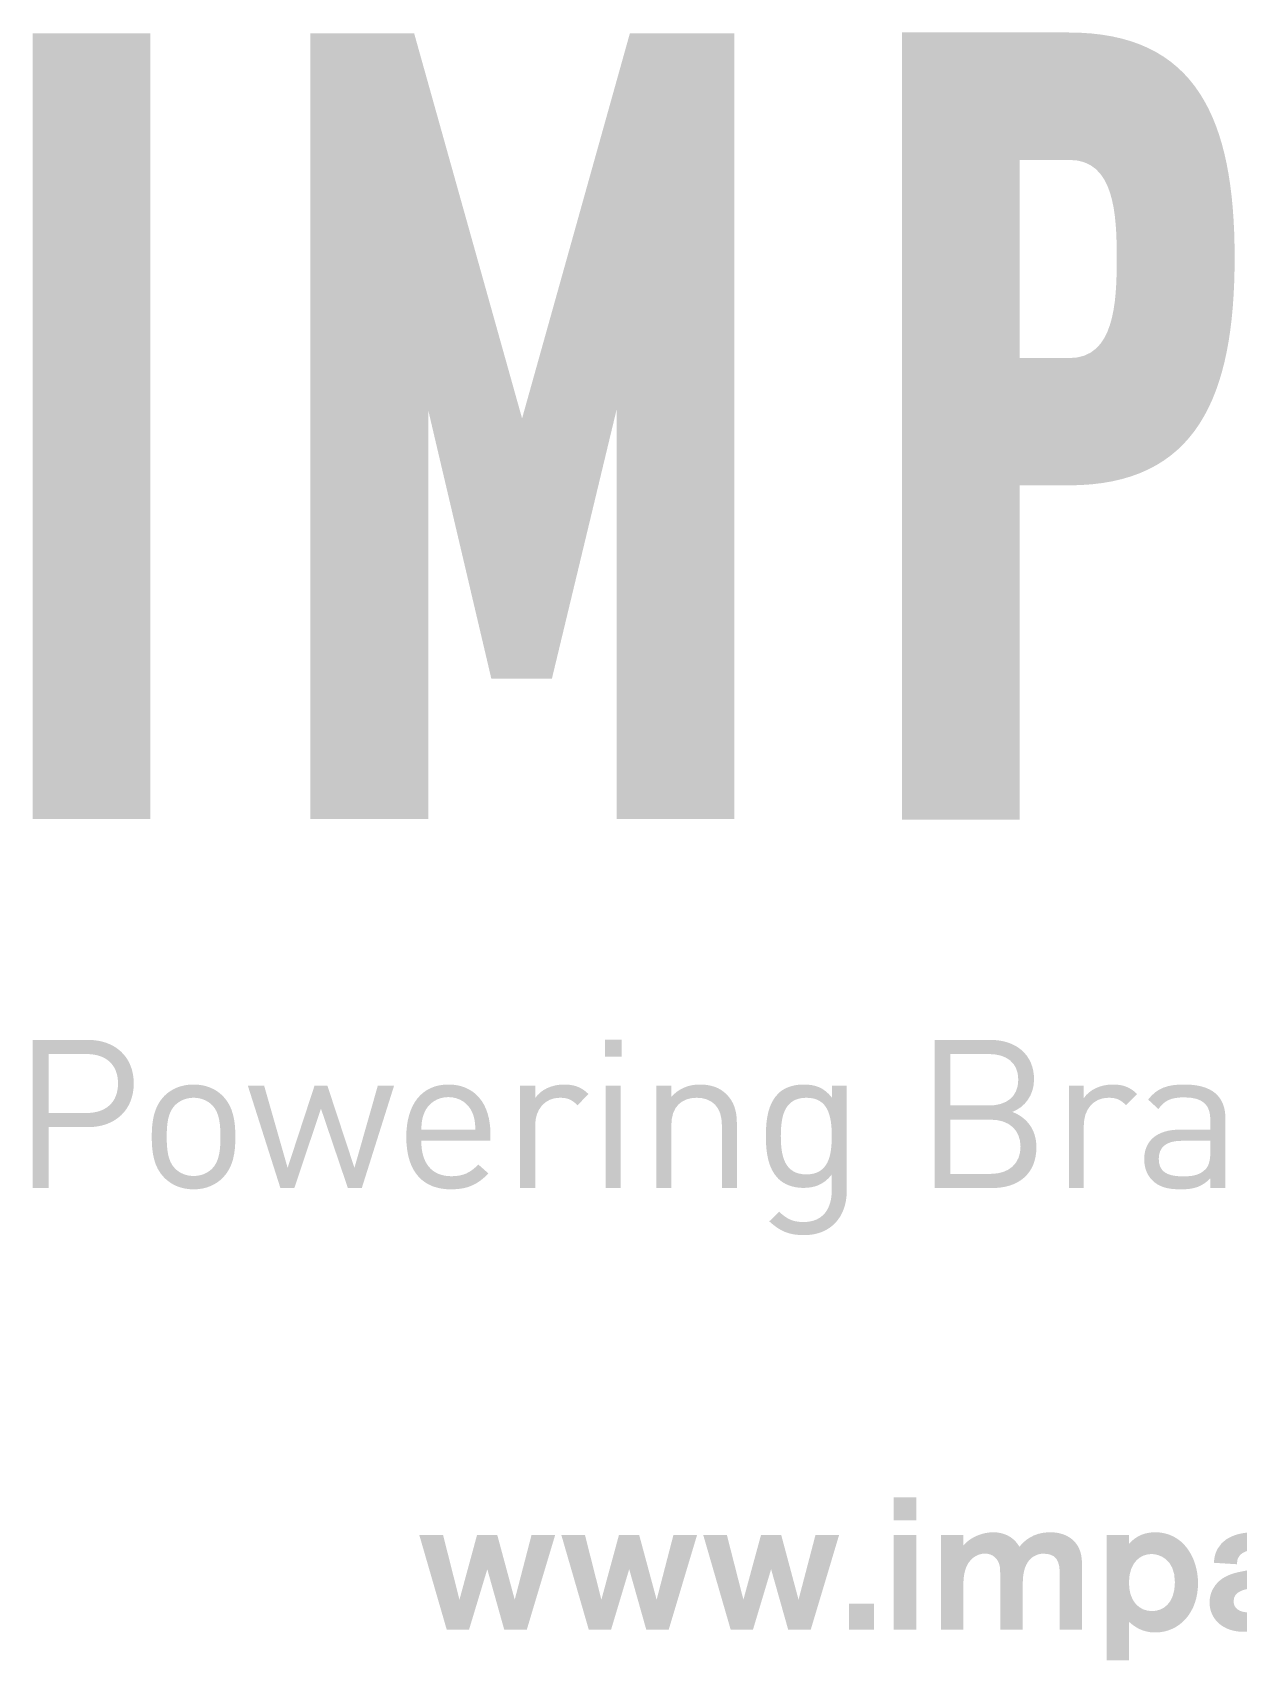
# Model space of a CAD drawing. Header units: inches. Extents: x -2.18 to -0.21, y 0.12 to 1.37.
# Drawn here: x -2.178 to -1.26, y 0.12 to 1.36 of the extents above; entities that cross this region are included whole.
import ezdxf

# ---------------------------------------------------------------- set-up
doc = ezdxf.new("R2010")
doc.units = ezdxf.units.IN
doc.header["$MEASUREMENT"] = 0

msp = doc.modelspace()

# ---------------------------------------------------------------- hatches: boundary and pattern name
at = {"true_color": 0x323232}
h = msp.add_hatch(color=250, dxfattribs=at)
h.dxf.hatch_style = 2
h.paths.add_polyline_path([(-2.1782, 0.7609), (-2.1782, 1.3595), (-2.0885, 1.3595), (-2.0885, 0.7609)])
h = msp.add_hatch(color=250, dxfattribs=at)
h.dxf.hatch_style = 2
h.paths.add_polyline_path([(-1.7333, 0.7609), (-1.7333, 1.0728), (-1.7826, 0.8677), (-1.8287, 0.8677), (-1.8767, 1.072), (-1.8767, 0.7609), (-1.9665, 0.7609), (-1.9665, 1.3595), (-1.8875, 1.3595), (-1.8053, 1.0661), (-1.7232, 1.3595), (-1.6436, 1.3595), (-1.6436, 0.7609)])
h = msp.add_hatch(color=250, dxfattribs=at)
h.dxf.hatch_style = 2
edge = h.paths.add_edge_path()
edge.add_spline(control_points=[(-1.3889, 1.0151), (-1.3889, 1.0151), (-1.4262, 1.0151), (-1.4262, 1.0151), (-1.4262, 1.0151), (-1.4262, 0.7602), (-1.4262, 0.7602), (-1.4262, 0.7602), (-1.5159, 0.7602), (-1.5159, 0.7602), (-1.5159, 0.7602), (-1.5159, 1.3602), (-1.5159, 1.3602), (-1.5159, 1.3602), (-1.3889, 1.3602), (-1.3889, 1.3602), (-1.2916, 1.3602), (-1.2625, 1.2942), (-1.2625, 1.1887), (-1.2625, 1.0826), (-1.2916, 1.0151), (-1.3889, 1.0151)], knot_values=[0, 0, 0, 0, 1, 1, 1, 2, 2, 2, 3, 3, 3, 4, 4, 4, 5, 5, 5, 6, 6, 6, 7, 7, 7, 7], degree=3, periodic=0)
edge = h.paths.add_edge_path()
edge.add_spline(control_points=[(-1.3883, 1.2631), (-1.3883, 1.2631), (-1.4262, 1.2631), (-1.4262, 1.2631), (-1.4262, 1.2631), (-1.4262, 1.1121), (-1.4262, 1.1121), (-1.4262, 1.1121), (-1.3883, 1.1121), (-1.3883, 1.1121), (-1.3542, 1.1121), (-1.3523, 1.1539), (-1.3523, 1.188), (-1.3523, 1.2221), (-1.3542, 1.2631), (-1.3883, 1.2631)], knot_values=[0, 0, 0, 0, 1, 1, 1, 2, 2, 2, 3, 3, 3, 4, 4, 4, 5, 5, 5, 5], degree=3, periodic=0)
h = msp.add_hatch(color=250, dxfattribs=at)
h.dxf.hatch_style = 2
edge = h.paths.add_edge_path()
edge.add_spline(control_points=[(-2.1359, 0.526), (-2.1359, 0.526), (-2.1659, 0.526), (-2.1659, 0.526), (-2.1659, 0.526), (-2.1659, 0.4796), (-2.1659, 0.4796), (-2.1659, 0.4796), (-2.178, 0.4796), (-2.178, 0.4796), (-2.178, 0.4796), (-2.178, 0.5925), (-2.178, 0.5925), (-2.178, 0.5925), (-2.1359, 0.5925), (-2.1359, 0.5925), (-2.1153, 0.5925), (-2.1011, 0.5796), (-2.1011, 0.5593), (-2.1011, 0.539), (-2.1153, 0.526), (-2.1359, 0.526)], knot_values=[0, 0, 0, 0, 1, 1, 1, 2, 2, 2, 3, 3, 3, 4, 4, 4, 5, 5, 5, 6, 6, 6, 7, 7, 7, 7], degree=3, periodic=0)
edge = h.paths.add_edge_path()
edge.add_spline(control_points=[(-2.137, 0.5817), (-2.137, 0.5817), (-2.1659, 0.5817), (-2.1659, 0.5817), (-2.1659, 0.5817), (-2.1659, 0.5368), (-2.1659, 0.5368), (-2.1659, 0.5368), (-2.137, 0.5368), (-2.137, 0.5368), (-2.1229, 0.5368), (-2.1131, 0.5444), (-2.1131, 0.5593), (-2.1131, 0.5742), (-2.1229, 0.5817), (-2.137, 0.5817)], knot_values=[0, 0, 0, 0, 1, 1, 1, 2, 2, 2, 3, 3, 3, 4, 4, 4, 5, 5, 5, 5], degree=3, periodic=0)
h = msp.add_hatch(color=250, dxfattribs=at)
h.dxf.hatch_style = 2
h.paths.add_polyline_path([(-1.7422, 0.5798), (-1.7422, 0.5926), (-1.7294, 0.5926), (-1.7294, 0.5798)])
h.paths.add_polyline_path([(-1.7416, 0.4796), (-1.7416, 0.5576), (-1.7302, 0.5576), (-1.7302, 0.4796)])
h = msp.add_hatch(color=250, dxfattribs=at)
h.dxf.hatch_style = 2
edge = h.paths.add_edge_path()
edge.add_spline(control_points=[(-1.4471, 0.4796), (-1.4471, 0.4796), (-1.4911, 0.4796), (-1.4911, 0.4796), (-1.4911, 0.4796), (-1.4911, 0.5925), (-1.4911, 0.5925), (-1.4911, 0.5925), (-1.4486, 0.5925), (-1.4486, 0.5925), (-1.4289, 0.5925), (-1.4153, 0.5812), (-1.4153, 0.5623), (-1.4153, 0.5505), (-1.4224, 0.5411), (-1.4319, 0.5376), (-1.4211, 0.5336), (-1.4135, 0.5243), (-1.4135, 0.5108), (-1.4135, 0.4904), (-1.4272, 0.4796), (-1.4471, 0.4796)], knot_values=[0, 0, 0, 0, 1, 1, 1, 2, 2, 2, 3, 3, 3, 4, 4, 4, 5, 5, 5, 6, 6, 6, 7, 7, 7, 7], degree=3, periodic=0)
edge = h.paths.add_edge_path()
edge.add_spline(control_points=[(-1.4495, 0.5817), (-1.4495, 0.5817), (-1.479, 0.5817), (-1.479, 0.5817), (-1.479, 0.5817), (-1.479, 0.5425), (-1.479, 0.5425), (-1.479, 0.5425), (-1.4495, 0.5425), (-1.4495, 0.5425), (-1.437, 0.5425), (-1.4273, 0.5487), (-1.4273, 0.5622), (-1.4273, 0.5757), (-1.437, 0.5817), (-1.4495, 0.5817)], knot_values=[0, 0, 0, 0, 1, 1, 1, 2, 2, 2, 3, 3, 3, 4, 4, 4, 5, 5, 5, 5], degree=3, periodic=0)
edge = h.paths.add_edge_path()
edge.add_spline(control_points=[(-1.4482, 0.5317), (-1.4482, 0.5317), (-1.479, 0.5317), (-1.479, 0.5317), (-1.479, 0.5317), (-1.479, 0.4904), (-1.479, 0.4904), (-1.479, 0.4904), (-1.4482, 0.4904), (-1.4482, 0.4904), (-1.4343, 0.4904), (-1.4256, 0.4984), (-1.4256, 0.5111), (-1.4256, 0.5238), (-1.4343, 0.5317), (-1.4482, 0.5317)], knot_values=[0, 0, 0, 0, 1, 1, 1, 2, 2, 2, 3, 3, 3, 4, 4, 4, 5, 5, 5, 5], degree=3, periodic=0)
h = msp.add_hatch(color=250, dxfattribs=at)
h.dxf.hatch_style = 2
edge = h.paths.add_edge_path()
edge.add_spline(control_points=[(-2.0332, 0.4875), (-2.0386, 0.4821), (-2.046, 0.4786), (-2.0555, 0.4786), (-2.0651, 0.4786), (-2.0725, 0.4821), (-2.0779, 0.4875), (-2.0858, 0.4956), (-2.0874, 0.5065), (-2.0874, 0.5186), (-2.0874, 0.5306), (-2.0858, 0.5416), (-2.0779, 0.5497), (-2.0725, 0.5551), (-2.0651, 0.5585), (-2.0555, 0.5585), (-2.046, 0.5585), (-2.0386, 0.5551), (-2.0332, 0.5497), (-2.0253, 0.5416), (-2.0237, 0.5306), (-2.0237, 0.5186), (-2.0237, 0.5065), (-2.0253, 0.4956), (-2.0332, 0.4875)], knot_values=[0, 0, 0, 0, 1, 1, 1, 2, 2, 2, 3, 3, 3, 4, 4, 4, 5, 5, 5, 6, 6, 6, 7, 7, 7, 8, 8, 8, 8], degree=3, periodic=0)
edge = h.paths.add_edge_path()
edge.add_spline(control_points=[(-2.0413, 0.5427), (-2.0449, 0.5463), (-2.05, 0.5484), (-2.0555, 0.5484), (-2.0611, 0.5484), (-2.066, 0.5463), (-2.0697, 0.5427), (-2.0754, 0.537), (-2.076, 0.5273), (-2.076, 0.5186), (-2.076, 0.5099), (-2.0754, 0.5002), (-2.0697, 0.4945), (-2.066, 0.4908), (-2.0611, 0.4888), (-2.0555, 0.4888), (-2.05, 0.4888), (-2.0449, 0.4908), (-2.0413, 0.4945), (-2.0356, 0.5002), (-2.0351, 0.5099), (-2.0351, 0.5186), (-2.0351, 0.5273), (-2.0356, 0.537), (-2.0413, 0.5427)], knot_values=[0, 0, 0, 0, 1, 1, 1, 2, 2, 2, 3, 3, 3, 4, 4, 4, 5, 5, 5, 6, 6, 6, 7, 7, 7, 8, 8, 8, 8], degree=3, periodic=0)
h = msp.add_hatch(color=250, dxfattribs=at)
h.dxf.hatch_style = 2
edge = h.paths.add_edge_path()
edge.add_spline(control_points=[(-1.8821, 0.5156), (-1.8821, 0.4984), (-1.874, 0.4886), (-1.8591, 0.4886), (-1.85, 0.4886), (-1.8448, 0.4913), (-1.8386, 0.4975), (-1.8386, 0.4975), (-1.8309, 0.4907), (-1.8309, 0.4907), (-1.8388, 0.4827), (-1.8461, 0.4786), (-1.8594, 0.4786), (-1.88, 0.4786), (-1.8935, 0.491), (-1.8935, 0.5186), (-1.8935, 0.5438), (-1.8813, 0.5585), (-1.8615, 0.5585), (-1.8413, 0.5585), (-1.8294, 0.544), (-1.8294, 0.5208), (-1.8294, 0.5208), (-1.8294, 0.5156), (-1.8294, 0.5156), (-1.8294, 0.5156), (-1.8821, 0.5156), (-1.8821, 0.5156)], knot_values=[0, 0, 0, 0, 1, 1, 1, 2, 2, 2, 3, 3, 3, 4, 4, 4, 5, 5, 5, 6, 6, 6, 7, 7, 7, 8, 8, 8, 9, 9, 9, 9], degree=3, periodic=0)
edge = h.paths.add_edge_path()
edge.add_spline(control_points=[(-1.8432, 0.5371), (-1.8462, 0.5443), (-1.8532, 0.5489), (-1.8615, 0.5489), (-1.8697, 0.5489), (-1.8767, 0.5443), (-1.8797, 0.5371), (-1.8814, 0.5329), (-1.8818, 0.5305), (-1.8821, 0.5241), (-1.8821, 0.5241), (-1.8408, 0.5241), (-1.8408, 0.5241), (-1.8412, 0.5305), (-1.8415, 0.5329), (-1.8432, 0.5371)], knot_values=[0, 0, 0, 0, 1, 1, 1, 2, 2, 2, 3, 3, 3, 4, 4, 4, 5, 5, 5, 5], degree=3, periodic=0)
h = msp.add_hatch(color=250, dxfattribs=at)
h.dxf.hatch_style = 2
edge = h.paths.add_edge_path()
edge.add_spline(control_points=[(-1.7631, 0.5427), (-1.7674, 0.547), (-1.7706, 0.5484), (-1.7766, 0.5484), (-1.788, 0.5484), (-1.7953, 0.5394), (-1.7953, 0.5275), (-1.7953, 0.5275), (-1.7953, 0.4796), (-1.7953, 0.4796), (-1.7953, 0.4796), (-1.8068, 0.4796), (-1.8068, 0.4796), (-1.8068, 0.4796), (-1.8068, 0.5576), (-1.8068, 0.5576), (-1.8068, 0.5576), (-1.7953, 0.5576), (-1.7953, 0.5576), (-1.7953, 0.5576), (-1.7953, 0.5481), (-1.7953, 0.5481), (-1.7911, 0.5546), (-1.7825, 0.5585), (-1.7735, 0.5585), (-1.766, 0.5585), (-1.7603, 0.5568), (-1.7547, 0.5512), (-1.7547, 0.5512), (-1.7631, 0.5427), (-1.7631, 0.5427)], knot_values=[0, 0, 0, 0, 1, 1, 1, 2, 2, 2, 3, 3, 3, 4, 4, 4, 5, 5, 5, 6, 6, 6, 7, 7, 7, 8, 8, 8, 9, 9, 9, 10, 10, 10, 10], degree=3, periodic=0)
h = msp.add_hatch(color=250, dxfattribs=at)
h.dxf.hatch_style = 2
edge = h.paths.add_edge_path()
edge.add_spline(control_points=[(-1.6531, 0.4796), (-1.6531, 0.4796), (-1.6531, 0.5276), (-1.6531, 0.5276), (-1.6531, 0.5414), (-1.6606, 0.5484), (-1.6723, 0.5484), (-1.684, 0.5484), (-1.6916, 0.5413), (-1.6916, 0.5276), (-1.6916, 0.5276), (-1.6916, 0.4796), (-1.6916, 0.4796), (-1.6916, 0.4796), (-1.7031, 0.4796), (-1.7031, 0.4796), (-1.7031, 0.4796), (-1.7031, 0.5576), (-1.7031, 0.5576), (-1.7031, 0.5576), (-1.6916, 0.5576), (-1.6916, 0.5576), (-1.6916, 0.5576), (-1.6916, 0.549), (-1.6916, 0.549), (-1.6861, 0.5554), (-1.6785, 0.5585), (-1.6698, 0.5585), (-1.6613, 0.5585), (-1.6545, 0.556), (-1.6498, 0.5512), (-1.6442, 0.5459), (-1.6417, 0.5386), (-1.6417, 0.5295), (-1.6417, 0.5295), (-1.6417, 0.4796), (-1.6417, 0.4796), (-1.6417, 0.4796), (-1.6531, 0.4796), (-1.6531, 0.4796)], knot_values=[0, 0, 0, 0, 1, 1, 1, 2, 2, 2, 3, 3, 3, 4, 4, 4, 5, 5, 5, 6, 6, 6, 7, 7, 7, 8, 8, 8, 9, 9, 9, 10, 10, 10, 11, 11, 11, 12, 12, 12, 13, 13, 13, 13], degree=3, periodic=0)
h = msp.add_hatch(color=250, dxfattribs=at)
h.dxf.hatch_style = 2
edge = h.paths.add_edge_path()
edge.add_spline(control_points=[(-1.5905, 0.4437), (-1.6022, 0.4437), (-1.6087, 0.4467), (-1.617, 0.4542), (-1.617, 0.4542), (-1.6095, 0.4615), (-1.6095, 0.4615), (-1.6038, 0.4564), (-1.5998, 0.4537), (-1.5908, 0.4537), (-1.5757, 0.4537), (-1.5694, 0.4644), (-1.5694, 0.4777), (-1.5694, 0.4777), (-1.5694, 0.4899), (-1.5694, 0.4899), (-1.5757, 0.4818), (-1.5829, 0.4797), (-1.5913, 0.4797), (-1.5992, 0.4797), (-1.606, 0.4826), (-1.6101, 0.4867), (-1.6179, 0.4945), (-1.6196, 0.5065), (-1.6196, 0.5192), (-1.6196, 0.5319), (-1.6179, 0.544), (-1.6101, 0.5517), (-1.606, 0.5558), (-1.599, 0.5585), (-1.5911, 0.5585), (-1.5825, 0.5585), (-1.5756, 0.5566), (-1.5692, 0.5484), (-1.5692, 0.5484), (-1.5692, 0.5576), (-1.5692, 0.5576), (-1.5692, 0.5576), (-1.558, 0.5576), (-1.558, 0.5576), (-1.558, 0.5576), (-1.558, 0.4772), (-1.558, 0.4772), (-1.558, 0.4578), (-1.57, 0.4437), (-1.5905, 0.4437)], knot_values=[0, 0, 0, 0, 1, 1, 1, 2, 2, 2, 3, 3, 3, 4, 4, 4, 5, 5, 5, 6, 6, 6, 7, 7, 7, 8, 8, 8, 9, 9, 9, 10, 10, 10, 11, 11, 11, 12, 12, 12, 13, 13, 13, 14, 14, 14, 15, 15, 15, 15], degree=3, periodic=0)
edge = h.paths.add_edge_path()
edge.add_spline(control_points=[(-1.5887, 0.5484), (-1.6057, 0.5484), (-1.6082, 0.5338), (-1.6082, 0.5192), (-1.6082, 0.5046), (-1.6057, 0.49), (-1.5887, 0.49), (-1.5718, 0.49), (-1.5694, 0.5046), (-1.5694, 0.5192), (-1.5694, 0.5338), (-1.5718, 0.5484), (-1.5887, 0.5484)], knot_values=[0, 0, 0, 0, 1, 1, 1, 2, 2, 2, 3, 3, 3, 4, 4, 4, 4], degree=3, periodic=0)
h = msp.add_hatch(color=250, dxfattribs=at)
h.dxf.hatch_style = 2
edge = h.paths.add_edge_path()
edge.add_spline(control_points=[(-1.3452, 0.5427), (-1.3495, 0.547), (-1.3526, 0.5484), (-1.3586, 0.5484), (-1.3701, 0.5484), (-1.3774, 0.5394), (-1.3774, 0.5275), (-1.3774, 0.5275), (-1.3774, 0.4796), (-1.3774, 0.4796), (-1.3774, 0.4796), (-1.3888, 0.4796), (-1.3888, 0.4796), (-1.3888, 0.4796), (-1.3888, 0.5576), (-1.3888, 0.5576), (-1.3888, 0.5576), (-1.3774, 0.5576), (-1.3774, 0.5576), (-1.3774, 0.5576), (-1.3774, 0.5481), (-1.3774, 0.5481), (-1.3731, 0.5546), (-1.3645, 0.5585), (-1.3555, 0.5585), (-1.348, 0.5585), (-1.3423, 0.5568), (-1.3368, 0.5512), (-1.3368, 0.5512), (-1.3452, 0.5427), (-1.3452, 0.5427)], knot_values=[0, 0, 0, 0, 1, 1, 1, 2, 2, 2, 3, 3, 3, 4, 4, 4, 5, 5, 5, 6, 6, 6, 7, 7, 7, 8, 8, 8, 9, 9, 9, 10, 10, 10, 10], degree=3, periodic=0)
h = msp.add_hatch(color=250, dxfattribs=at)
h.dxf.hatch_style = 2
edge = h.paths.add_edge_path()
edge.add_spline(control_points=[(-1.281, 0.4796), (-1.281, 0.4796), (-1.281, 0.487), (-1.281, 0.487), (-1.2873, 0.4807), (-1.293, 0.4786), (-1.3035, 0.4786), (-1.3143, 0.4786), (-1.3206, 0.4807), (-1.3255, 0.4858), (-1.3293, 0.4896), (-1.3314, 0.4954), (-1.3314, 0.5016), (-1.3314, 0.5153), (-1.3219, 0.5241), (-1.3044, 0.5241), (-1.3044, 0.5241), (-1.281, 0.5241), (-1.281, 0.5241), (-1.281, 0.5241), (-1.281, 0.5316), (-1.281, 0.5316), (-1.281, 0.543), (-1.2867, 0.5487), (-1.3009, 0.5487), (-1.3109, 0.5487), (-1.316, 0.5463), (-1.3206, 0.5398), (-1.3206, 0.5398), (-1.3284, 0.547), (-1.3284, 0.547), (-1.3214, 0.556), (-1.3135, 0.5585), (-1.3008, 0.5585), (-1.2798, 0.5585), (-1.2695, 0.5495), (-1.2695, 0.5325), (-1.2695, 0.5325), (-1.2695, 0.4796), (-1.2695, 0.4796), (-1.2695, 0.4796), (-1.281, 0.4796), (-1.281, 0.4796)], knot_values=[0, 0, 0, 0, 1, 1, 1, 2, 2, 2, 3, 3, 3, 4, 4, 4, 5, 5, 5, 6, 6, 6, 7, 7, 7, 8, 8, 8, 9, 9, 9, 10, 10, 10, 11, 11, 11, 12, 12, 12, 13, 13, 13, 14, 14, 14, 14], degree=3, periodic=0)
edge = h.paths.add_edge_path()
edge.add_spline(control_points=[(-1.281, 0.5156), (-1.281, 0.5156), (-1.3028, 0.5156), (-1.3028, 0.5156), (-1.3146, 0.5156), (-1.3203, 0.5108), (-1.3203, 0.5018), (-1.3203, 0.4927), (-1.3147, 0.4885), (-1.3024, 0.4885), (-1.2957, 0.4885), (-1.2898, 0.4889), (-1.2849, 0.4937), (-1.2822, 0.4962), (-1.281, 0.5007), (-1.281, 0.5072), (-1.281, 0.5072), (-1.281, 0.5156), (-1.281, 0.5156)], knot_values=[0, 0, 0, 0, 1, 1, 1, 2, 2, 2, 3, 3, 3, 4, 4, 4, 5, 5, 5, 6, 6, 6, 6], degree=3, periodic=0)
h = msp.add_hatch(color=250, dxfattribs=at)
h.dxf.hatch_style = 2
h.paths.add_polyline_path([(-1.9274, 0.4796), (-1.938, 0.4796), (-1.9585, 0.5401), (-1.9788, 0.4796), (-1.9894, 0.4796), (-2.0142, 0.5576), (-2.0018, 0.5576), (-1.9839, 0.495), (-1.9634, 0.5576), (-1.9536, 0.5576), (-1.933, 0.495), (-1.9152, 0.5576), (-1.9028, 0.5576)])
h = msp.add_hatch(color=30)
h.dxf.hatch_style = 2
h.paths.add_polyline_path([(-1.5051, 0.2438), (-1.5051, 0.2264), (-1.5223, 0.2264), (-1.5223, 0.2438)])
h.paths.add_polyline_path([(-1.5051, 0.2152), (-1.5051, 0.1431), (-1.5223, 0.1431), (-1.5223, 0.2152)])
h = msp.add_hatch(color=30)
h.dxf.hatch_style = 2
h.paths.add_polyline_path([(-1.7981, 0.2152), (-1.7801, 0.2152), (-1.8017, 0.1431), (-1.8189, 0.1431), (-1.8318, 0.1891), (-1.8457, 0.1431), (-1.8627, 0.1431), (-1.8836, 0.2152), (-1.8655, 0.2152), (-1.853, 0.1659), (-1.8396, 0.2152), (-1.8242, 0.2152), (-1.8109, 0.1659)])
h = msp.add_hatch(color=30)
h.dxf.hatch_style = 2
h.paths.add_polyline_path([(-1.69, 0.2152), (-1.672, 0.2152), (-1.6936, 0.1431), (-1.7107, 0.1431), (-1.7237, 0.1891), (-1.7375, 0.1431), (-1.7545, 0.1431), (-1.7754, 0.2152), (-1.7574, 0.2152), (-1.7449, 0.1659), (-1.7315, 0.2152), (-1.7161, 0.2152), (-1.7028, 0.1659)])
h = msp.add_hatch(color=30)
h.dxf.hatch_style = 2
h.paths.add_polyline_path([(-1.5818, 0.2152), (-1.5638, 0.2152), (-1.5854, 0.1431), (-1.6026, 0.1431), (-1.6156, 0.1891), (-1.6294, 0.1431), (-1.6464, 0.1431), (-1.6673, 0.2152), (-1.6493, 0.2152), (-1.6367, 0.1659), (-1.6233, 0.2152), (-1.6079, 0.2152), (-1.5947, 0.1659)])
h = msp.add_hatch(color=30)
h.dxf.hatch_style = 2
edge = h.paths.add_edge_path()
edge.add_spline(control_points=[(-1.4863, 0.2152), (-1.4863, 0.2152), (-1.4692, 0.2152), (-1.4692, 0.2152), (-1.4692, 0.2152), (-1.4692, 0.2071), (-1.4692, 0.2071), (-1.4634, 0.2143), (-1.4532, 0.2173), (-1.4464, 0.2173), (-1.4397, 0.2173), (-1.4312, 0.2147), (-1.4264, 0.2062), (-1.4235, 0.2102), (-1.416, 0.2173), (-1.4033, 0.2173), (-1.3961, 0.2173), (-1.3892, 0.2153), (-1.3843, 0.21), (-1.3786, 0.2036), (-1.3787, 0.196), (-1.3787, 0.1885), (-1.3787, 0.1885), (-1.3787, 0.1431), (-1.3787, 0.1431), (-1.3787, 0.1431), (-1.3958, 0.1431), (-1.3958, 0.1431), (-1.3958, 0.1431), (-1.3958, 0.1829), (-1.3958, 0.1829), (-1.3958, 0.1896), (-1.3948, 0.201), (-1.408, 0.201), (-1.4134, 0.201), (-1.4179, 0.198), (-1.4202, 0.1943), (-1.4235, 0.1889), (-1.4239, 0.1832), (-1.4239, 0.177), (-1.4239, 0.177), (-1.4239, 0.1431), (-1.4239, 0.1431), (-1.4239, 0.1431), (-1.4411, 0.1431), (-1.4411, 0.1431), (-1.4411, 0.1431), (-1.4411, 0.1833), (-1.4411, 0.1833), (-1.4411, 0.1885), (-1.4411, 0.1904), (-1.4417, 0.1925), (-1.443, 0.1973), (-1.4467, 0.201), (-1.4528, 0.201), (-1.458, 0.201), (-1.463, 0.198), (-1.466, 0.1927), (-1.4691, 0.187), (-1.4692, 0.1803), (-1.4692, 0.1732), (-1.4692, 0.1732), (-1.4692, 0.1431), (-1.4692, 0.1431), (-1.4692, 0.1431), (-1.4863, 0.1431), (-1.4863, 0.1431), (-1.4863, 0.1431), (-1.4863, 0.2152), (-1.4863, 0.2152)], knot_values=[0, 0, 0, 0, 1, 1, 1, 2, 2, 2, 3, 3, 3, 4, 4, 4, 5, 5, 5, 6, 6, 6, 7, 7, 7, 8, 8, 8, 9, 9, 9, 10, 10, 10, 11, 11, 11, 12, 12, 12, 13, 13, 13, 14, 14, 14, 15, 15, 15, 16, 16, 16, 17, 17, 17, 18, 18, 18, 19, 19, 19, 20, 20, 20, 21, 21, 21, 22, 22, 22, 23, 23, 23, 23], degree=3, periodic=0)
h = msp.add_hatch(color=30)
h.dxf.hatch_style = 2
edge = h.paths.add_edge_path()
edge.add_spline(control_points=[(-1.36, 0.2152), (-1.36, 0.2152), (-1.3429, 0.2152), (-1.3429, 0.2152), (-1.3429, 0.2152), (-1.3429, 0.2085), (-1.3429, 0.2085), (-1.3402, 0.2114), (-1.3344, 0.2173), (-1.3231, 0.2173), (-1.302, 0.2173), (-1.2904, 0.1983), (-1.2904, 0.1784), (-1.2904, 0.1569), (-1.3038, 0.1409), (-1.3231, 0.1409), (-1.3331, 0.1409), (-1.3393, 0.1457), (-1.3429, 0.149), (-1.3429, 0.149), (-1.3429, 0.1196), (-1.3429, 0.1196), (-1.3429, 0.1196), (-1.36, 0.1196), (-1.36, 0.1196), (-1.36, 0.1196), (-1.36, 0.2152), (-1.36, 0.2152)], knot_values=[0, 0, 0, 0, 1, 1, 1, 2, 2, 2, 3, 3, 3, 4, 4, 4, 5, 5, 5, 6, 6, 6, 7, 7, 7, 8, 8, 8, 9, 9, 9, 9], degree=3, periodic=0)
edge = h.paths.add_edge_path()
edge.add_spline(control_points=[(-1.3255, 0.1572), (-1.3171, 0.1572), (-1.308, 0.163), (-1.308, 0.1793), (-1.308, 0.1973), (-1.3206, 0.2007), (-1.3258, 0.2007), (-1.3337, 0.2007), (-1.3427, 0.195), (-1.343, 0.1795), (-1.3433, 0.1647), (-1.3351, 0.1572), (-1.3255, 0.1572)], knot_values=[0, 0, 0, 0, 1, 1, 1, 2, 2, 2, 3, 3, 3, 4, 4, 4, 4], degree=3, periodic=0)
h = msp.add_hatch(color=30)
h.dxf.hatch_style = 2
edge = h.paths.add_edge_path()
edge.add_spline(control_points=[(-1.2783, 0.194), (-1.278, 0.1976), (-1.2777, 0.2006), (-1.2754, 0.2048), (-1.2685, 0.2173), (-1.2513, 0.2173), (-1.2467, 0.2173), (-1.2398, 0.2173), (-1.2315, 0.2164), (-1.2251, 0.2127), (-1.2166, 0.2075), (-1.2165, 0.2007), (-1.2165, 0.1929), (-1.2165, 0.1929), (-1.2165, 0.1548), (-1.2165, 0.1548), (-1.2165, 0.1493), (-1.2165, 0.1474), (-1.2133, 0.1431), (-1.2133, 0.1431), (-1.2338, 0.1431), (-1.2338, 0.1431), (-1.2339, 0.1448), (-1.2342, 0.1477), (-1.2342, 0.1487), (-1.2379, 0.1455), (-1.2456, 0.1414), (-1.2555, 0.1414), (-1.2718, 0.1414), (-1.2816, 0.1514), (-1.2816, 0.1638), (-1.2816, 0.1674), (-1.2807, 0.1708), (-1.2793, 0.1736), (-1.2741, 0.184), (-1.263, 0.1863), (-1.2561, 0.1876), (-1.2413, 0.1906), (-1.2401, 0.1909), (-1.2338, 0.1929), (-1.2338, 0.1966), (-1.2341, 0.2039), (-1.246, 0.2039), (-1.2532, 0.2039), (-1.2571, 0.2016), (-1.2588, 0.1993), (-1.2607, 0.197), (-1.2606, 0.195), (-1.2606, 0.1929), (-1.2606, 0.1929), (-1.2783, 0.194), (-1.2783, 0.194)], knot_values=[0, 0, 0, 0, 1, 1, 1, 2, 2, 2, 3, 3, 3, 4, 4, 4, 5, 5, 5, 6, 6, 6, 7, 7, 7, 8, 8, 8, 9, 9, 9, 10, 10, 10, 11, 11, 11, 12, 12, 12, 13, 13, 13, 14, 14, 14, 15, 15, 15, 16, 16, 16, 17, 17, 17, 17], degree=3, periodic=0)
edge = h.paths.add_edge_path()
edge.add_spline(control_points=[(-1.2338, 0.179), (-1.2372, 0.1772), (-1.2411, 0.176), (-1.2489, 0.1747), (-1.2551, 0.1738), (-1.2633, 0.1723), (-1.2633, 0.1647), (-1.2633, 0.1591), (-1.2586, 0.1562), (-1.2516, 0.1562), (-1.2429, 0.1562), (-1.2367, 0.1602), (-1.2348, 0.1646), (-1.2338, 0.1667), (-1.2338, 0.1689), (-1.2338, 0.171), (-1.2338, 0.171), (-1.2338, 0.179), (-1.2338, 0.179)], knot_values=[0, 0, 0, 0, 1, 1, 1, 2, 2, 2, 3, 3, 3, 4, 4, 4, 5, 5, 5, 6, 6, 6, 6], degree=3, periodic=0)
h = msp.add_hatch(color=30)
h.dxf.hatch_style = 2
h.paths.add_polyline_path([(-1.5373, 0.1628), (-1.5373, 0.1431), (-1.5563, 0.1431), (-1.5563, 0.1628)])

doc.saveas('drawing.dxf')
